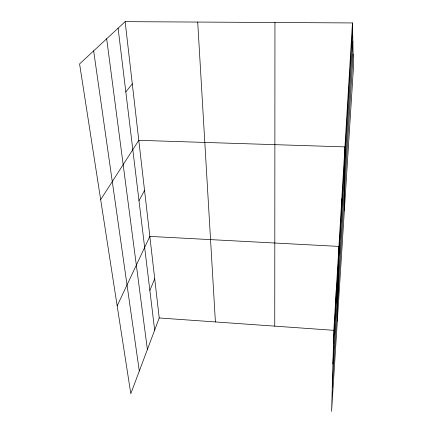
<?xml version="1.0" encoding="UTF-8"?>
<svg xmlns="http://www.w3.org/2000/svg" width="433" height="433" viewBox="0 0 433 433"><rect width="100%" height="100%" fill="white"/><g stroke="black" fill="none" stroke-linecap="round" stroke-linejoin="round"><path stroke-width="0.65" d="M274.749 326.141L274.955 22.5M344.343 210.671L344.944 146.89L138.787 140.324L100.667 199.624M341.615 209.826L341.799 198.861M337.329 321.026L338.915 246.409L149.84 236.402L117.17 305.893M335.959 302.51L336.268 290.078M352.457 22.938L333.832 330.319L331.591 411.35L353.409 68.073L352.457 22.938L125.137 21.65L79.591 63.916L130.804 393.694L159.225 317.968L125.137 21.65M333.47 343.261L352.603 29.85M332.901 363.942L352.841 41.119M332.263 387.021L353.111 54.038M149.861 290.446L154.716 278.787M138.988 200.674L144.552 190.412M125.819 91.904L132.292 83.84M159.225 317.968L333.832 330.319M93.652 50.867L139.302 371.049M106.675 38.781L147.393 349.496M118.101 28.177L154.662 330.119M197.708 22.061L215.401 321.941M348.516 88.034L348.527 96.635"/></g></svg>
